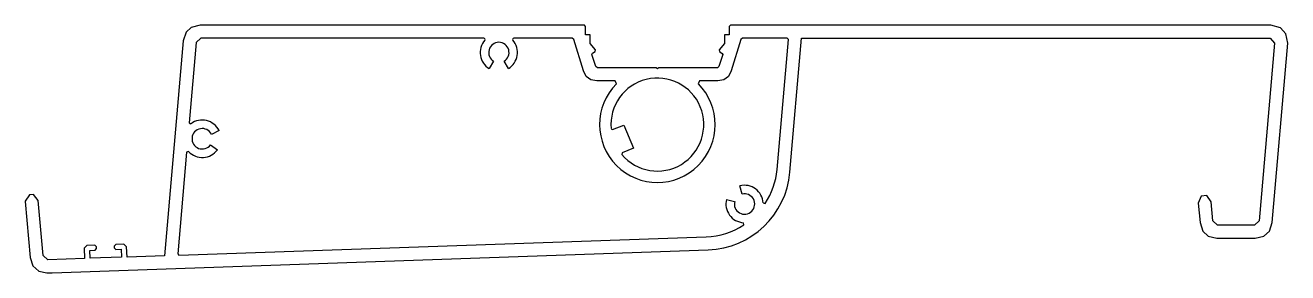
# Model space of a CAD drawing. Extents: x 0 to 223, y 0 to 44.
import ezdxf

# ---------------------------------------------------------------- set-up
doc = ezdxf.new("R2010")
doc.units = 0
doc.header["$MEASUREMENT"] = 0
doc.layers.get('0').update_dxf_attribs({"color": 1})

msp = doc.modelspace()

# ---------------------------------------------------------------- linework, layer by layer
at = {"color": 0}
for p, q in [((28.43, 42.4), (27.91, 40.86)), ((29.31, 43.21), (28.43, 42.4)), ((30.9, 43.6), (29.31, 43.21)), ((98.75, 43.6), (30.9, 43.6)), ((98.95, 43.4), (98.75, 43.6)), ((98.95, 41.9), (98.95, 43.4)), ((124.55, 43.6), (124.35, 43.4)), ((124.35, 43.4), (124.35, 41.9)), ((220, 43.6), (124.55, 43.6)), ((221.74, 43.14), (220, 43.6)), ((222.68, 42.11), (221.74, 43.14)), ((27.91, 40.86), (24.59, 2.99)), ((30.19, 40.56), (28.95, 26.42)), ((30.99, 41.3), (30.19, 40.56)), ((81.01, 41.3), (30.99, 41.3)), ((96.61, 41.3), (86.28, 41.3)), ((96.89, 41.08), (96.61, 41.3)), ((98.58, 35.56), (96.89, 41.08)), ((99.8, 41.9), (98.95, 41.9)), ((99.8, 40.4), (99.8, 41.9)), ((100.75, 39.26), (99.8, 40.4)), ((123.5, 40.4), (122.54, 39.26)), ((124.35, 41.9), (123.5, 41.9)), ((123.5, 41.9), (123.5, 40.4)), ((126.4, 41.08), (124.71, 35.56)), ((126.69, 41.3), (126.4, 41.08)), ((134.59, 41.3), (126.69, 41.3)), ((132.79, 18.19), (134.79, 41.08)), ((134.79, 41.08), (134.59, 41.3)), ((135.06, 17.73), (137.12, 41.3)), ((137.12, 41.3), (219.89, 41.3)), ((220.68, 40.43), (217.95, 9.13)), ((219.89, 41.3), (220.68, 40.43)), ((220.23, 8.83), (223, 40.46)), ((223, 40.46), (222.68, 42.11)), ((100.1, 38.45), (100.19, 38.66)), ((100.76, 36.31), (100.1, 38.45)), ((100.19, 38.66), (100.69, 38.95)), ((100.69, 38.95), (100.75, 39.26)), ((123.2, 38.47), (122.53, 36.31)), ((122.54, 39.26), (122.6, 38.95)), ((122.6, 38.95), (123.12, 38.65)), ((123.12, 38.65), (123.2, 38.47)), ((82.73, 37.25), (81.96, 35.96)), ((85.33, 35.96), (84.57, 37.25)), ((101.05, 36.1), (100.76, 36.31)), ((111.45, 36.1), (101.05, 36.1)), ((111.65, 35.9), (111.45, 36.1)), ((111.85, 36.1), (111.65, 35.9)), ((122.25, 36.1), (111.85, 36.1)), ((122.53, 36.31), (122.25, 36.1)), ((99.07, 34.59), (98.58, 35.56)), ((99.87, 34), (99.07, 34.59)), ((100.97, 33.8), (99.87, 34)), ((104.2, 33.8), (100.97, 33.8)), ((104.41, 33.28), (104.2, 33.8)), ((119.1, 33.8), (118.88, 33.28)), ((122.32, 33.8), (119.1, 33.8)), ((123.41, 33.99), (122.32, 33.8)), ((124.21, 34.58), (123.41, 33.99)), ((124.71, 35.56), (124.21, 34.58)), ((28.95, 26.42), (29.27, 26.24)), ((34.22, 25.03), (32.87, 24.38)), ((103.48, 25.37), (103.75, 25.21)), ((103.75, 25.21), (105.72, 26.02)), ((105.72, 26.02), (107.41, 21.96)), ((32.71, 22.54), (33.93, 21.67)), ((28.5, 21.22), (26.93, 3.3)), ((28.84, 21.33), (28.5, 21.22)), ((105.44, 21.14), (105.36, 20.83)), ((107.41, 21.96), (105.44, 21.14)), ((0.75, 13.72), (0, 12.6)), ((1.45, 13.77), (0.75, 13.72)), ((2.29, 12.7), (1.45, 13.77)), ((126.6, 13.84), (126.23, 15.29)), ((207.73, 13.49), (207.2, 12.26)), ((208.73, 13.59), (207.73, 13.49)), ((209.49, 12.5), (208.73, 13.59)), ((0, 12.6), (0, 12.54)), ((0, 12.54), (0.86, 2.7)), ((3.14, 3), (2.29, 12.7)), ((123.85, 12.91), (125.3, 12.54)), ((130.34, 12.29), (130.71, 12.19)), ((207.2, 12.26), (207.5, 8.83)), ((209.79, 9.13), (209.49, 12.5)), ((210.6, 8.4), (209.79, 9.13)), ((217.95, 9.13), (217.1, 8.4)), ((126.94, 8.43), (126.85, 8.8)), ((207.5, 8.83), (207.99, 7.32)), ((207.99, 7.32), (208.95, 6.44)), ((217.1, 8.4), (210.6, 8.4)), ((218.79, 6.44), (219.75, 7.32)), ((219.75, 7.32), (220.23, 8.83)), ((10.89, 4.81), (10.41, 4.29)), ((12.29, 4.86), (10.89, 4.81)), ((12.6, 4.57), (12.29, 4.86)), ((12.61, 4.27), (12.6, 4.57)), ((15.99, 4.99), (15.7, 4.68)), ((15.7, 4.68), (15.71, 4.38)), ((17.39, 5.04), (15.99, 4.99)), ((17.9, 4.56), (17.39, 5.04)), ((17.97, 2.76), (17.9, 4.56)), ((27.14, 3.08), (120.29, 6.33)), ((208.95, 6.44), (210.45, 6.1)), ((210.45, 6.1), (217.25, 6.1)), ((217.25, 6.1), (218.79, 6.44)), ((0.86, 2.7), (1.33, 1.18)), ((3.96, 2.27), (3.14, 3)), ((10.47, 2.5), (3.96, 2.27)), ((4.77, 0), (120.64, 4.04)), ((10.41, 4.29), (10.47, 2.5)), ((11.42, 3.93), (12.32, 3.96)), ((11.47, 2.53), (11.42, 3.93)), ((16.97, 2.72), (11.47, 2.53)), ((12.32, 3.96), (12.61, 4.27)), ((15.71, 4.38), (16.02, 4.09)), ((16.02, 4.09), (16.92, 4.12)), ((16.92, 4.12), (16.97, 2.72)), ((24.59, 2.99), (17.97, 2.76)), ((26.93, 3.3), (27.14, 3.08)), ((1.33, 1.18), (2.38, 0.25)), ((2.38, 0.25), (3.79, 0)), ((3.79, 0), (4.77, 0))]:
    msp.add_line(p, q, dxfattribs=at)
for centre, radius, start, end in [((83.64, 38.8), 3.3, 138.9039, 239.3215), ((81.01, 41.1), 0.2, 318.9337, 90.001), ((83.65, 38.8), 1.8, 300.7154, 239.2846), ((83.64, 38.8), 3.3, 300.7405, 41.034), ((86.28, 41.1), 0.2, 89.9989, 221.0662), ((111.65, 26.1), 8.2, 219.9575, 185.0423), ((111.65, 26.1), 10.2, 135.1895, 44.8105), ((31.25, 23.6), 3.3, 25.714, 126.7656), ((31.25, 23.6), 1.8, 25.7173, 324.2865), ((31.25, 23.6), 3.3, 223.2329, 324.2849), ((119.84, 19.32), 13, 326.713, 354.9996), ((120.12, 19.03), 15, 272.0001, 354.9999), ((127.05, 12.1), 1.8, 165.7159, 104.284), ((127.05, 12.1), 3.3, 3.3216, 104.284), ((127.05, 12.1), 3.3, 165.7149, 266.5055), ((119.84, 19.32), 13, 272.0001, 303.1132)]:
    msp.add_arc(centre, radius, start, end, dxfattribs=at)

doc.saveas('drawing.dxf')
